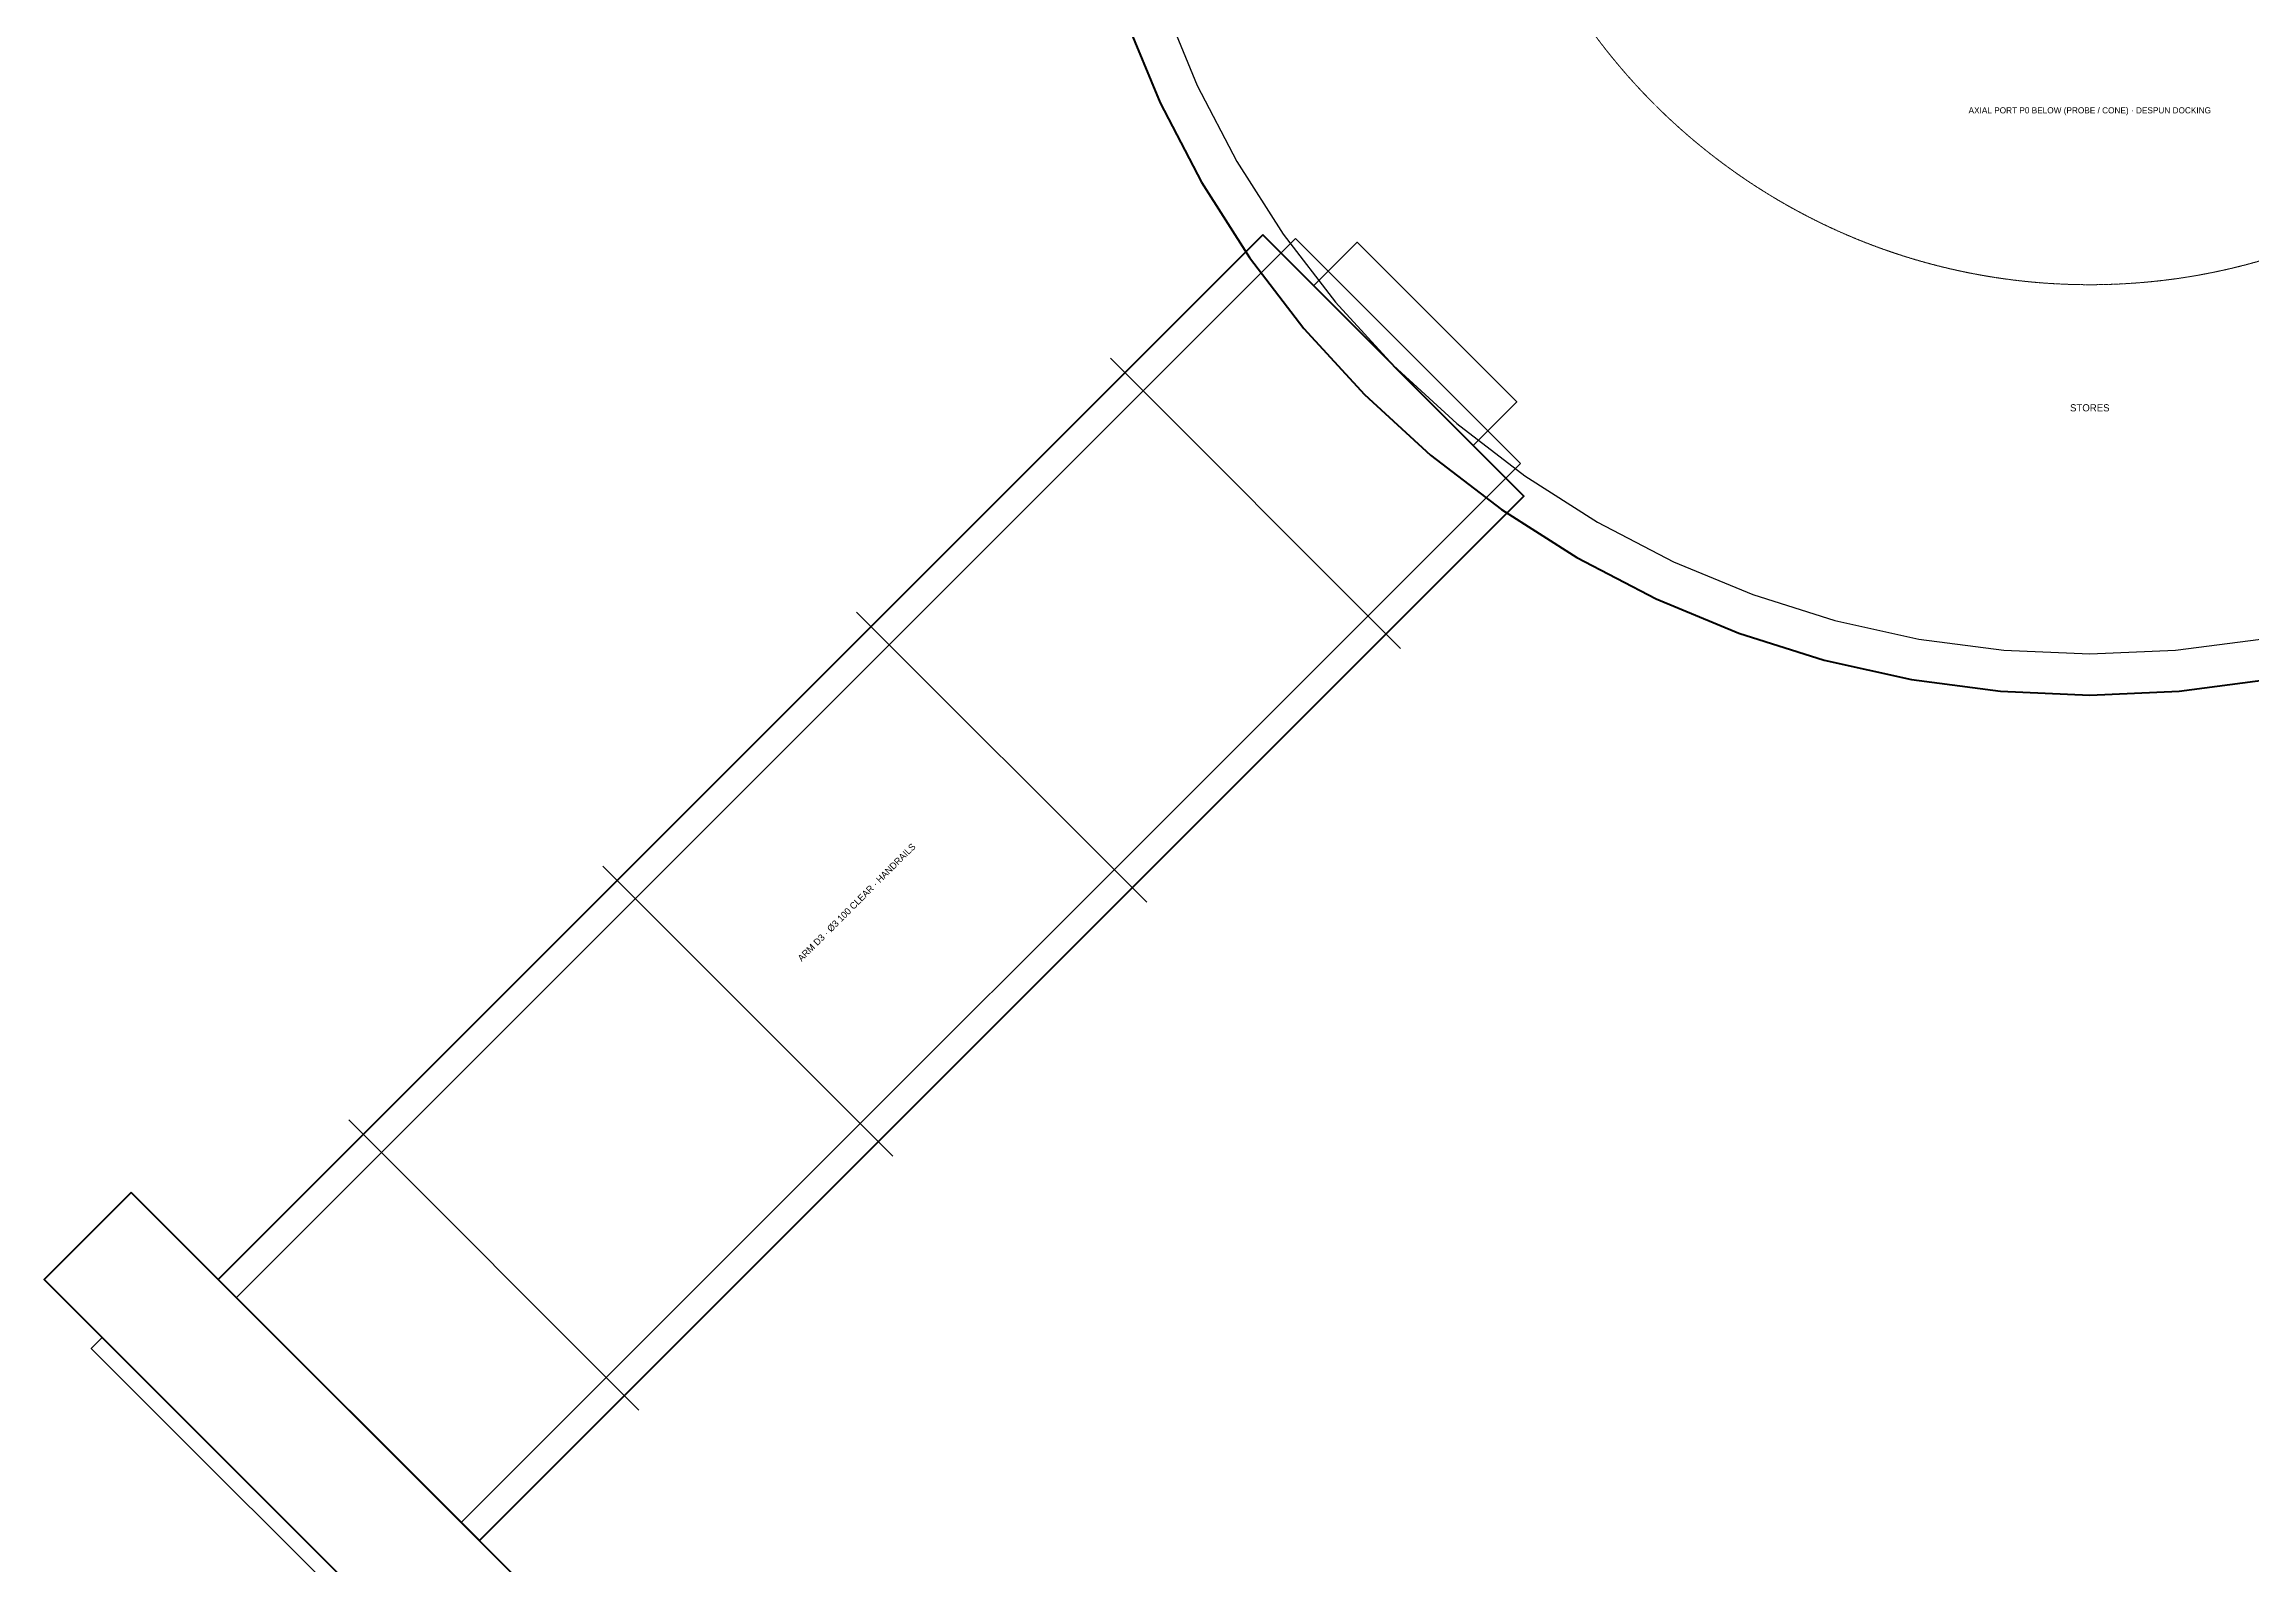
# Model space of a CAD drawing. Header units: millimetres. Extents: x -275 to 40156, y -27250 to 19940.
# Drawn here: x 0 to 21520, y -18479 to -3655 of the extents above; entities that cross this region are included whole.
import ezdxf
from ezdxf.enums import TextEntityAlignment as Align

# ---------------------------------------------------------------- set-up
doc = ezdxf.new("R2010")
doc.units = ezdxf.units.MM
doc.linetypes.add('DASHED', pattern=[1.524, 1.27, -0.254])
for name, color, linetype, lineweight in [('A-ANNO-NOTE', 7, 'CONTINUOUS', 18), ('A-ANNO-TEXT', 7, 'CONTINUOUS', 25), ('A-DOOR-PRES', 1, 'CONTINUOUS', 35), ('A-HIDN', 8, 'DASHED', 18), ('A-POCHE', 7, 'CONTINUOUS', 50), ('A-WALL-PRHU', 7, 'CONTINUOUS', 70), ('S-STRC', 7, 'CONTINUOUS', 25)]:
    doc.layers.add(name, color=color, linetype=linetype, lineweight=lineweight)
doc.layers.add('A-VOID', color=7, linetype='CONTINUOUS')

msp = doc.modelspace()

# ---------------------------------------------------------------- linework, layer by layer
at = {"layer": 'A-DOOR-PRES'}
for points in [[(12374.36867, -6010.40764), (12798.63274, -5586.14357), (14354.26766, -7141.77849), (13930.00359, -7566.04256)], [(565.68542, -16263.45597), (459.61941, -16369.52198), (3570.88924, -19480.79182), (3676.95526, -19374.7258)]]:
    msp.add_lwpolyline(points, close=True, dxfattribs=at)
at = {"layer": 'A-HIDN'}
msp.add_circle((19940.41123, 0), 6000, dxfattribs=at)
at = {"layer": 'A-POCHE'}
msp.add_lwpolyline([(10543.48502, -3420.20143), (10877.33336, -4226.18262), (11280.15719, -5000), (11748.89079, -5735.76436), (12279.9668, -6427.8761), (12869.34342, -7071.06781), (13512.53513, -7660.44443), (14204.64687, -8191.52044), (14940.41123, -8660.25404), (15714.22861, -9063.07787), (16520.2098, -9396.92621), (17352.22078, -9659.25826), (18203.92945, -9848.07753), (19068.8538, -9961.94698), (19940.41123, -10000), (20811.96866, -9961.94698), (21676.89301, -9848.07753)], dxfattribs=at)
msp.add_lwpolyline([(11879.39392, -5515.43289), (1697.05627, -15697.77054), (4242.64069, -18243.35495), (14424.97834, -8061.01731)], close=True, dxfattribs=at)
at = {"layer": 'A-VOID'}
msp.add_lwpolyline([(10919.36207, -3283.39338), (11239.85647, -4057.13531), (11626.56735, -4800), (12076.5516, -5506.33379), (12586.38458, -6170.76105), (13152.18613, -6788.2251), (13769.65018, -7354.02665), (14434.07744, -7863.85963), (15140.41123, -8313.84388), (15883.27592, -8700.55476), (16657.01785, -9021.04916), (17455.7484, -9272.88793), (18273.38872, -9454.15443), (19103.7161, -9563.4691), (19940.41123, -9600), (20777.10636, -9563.4691), (21607.43374, -9454.15443)], dxfattribs=at)
msp.add_lwpolyline([(12197.59198, -5550.78823), (1873.83297, -15874.54724), (4065.86399, -18066.57826), (14389.623, -7742.81925)], close=True, dxfattribs=at)
at = {"layer": 'A-WALL-PRHU'}
msp.add_lwpolyline([(848.52814, -14849.2424), (0, -15697.77054), (4242.64069, -19940.41123), (5091.16882, -19091.88309)], close=True, dxfattribs=at)
at = {"layer": 'S-STRC'}
for p, q in [((10394.46968, -6717.51442), (13222.89681, -9545.94155)), ((7919.59595, -9192.38816), (10748.02307, -12020.81528)), ((5444.72222, -11667.26189), (8273.14934, -14495.68901)), ((2969.84848, -14142.13562), (5798.27561, -16970.56275))]:
    msp.add_line(p, q, dxfattribs=at)

# ---------------------------------------------------------------- texts
at = {"layer": 'A-ANNO-NOTE'}
msp.add_text('AXIAL PORT P0 BELOW (PROBE / CONE) · DESPUN DOCKING', height=60, dxfattribs=at).set_placement((19940.41123, -4300), align=Align.MIDDLE_CENTER)
msp.add_text('ARM D3 · Ø3 100 CLEAR · HANDRAILS', height=65, rotation=45, dxfattribs=at).set_placement((7919.59595, -12020.81528), align=Align.MIDDLE_CENTER)
at = {"layer": 'A-ANNO-TEXT'}
msp.add_text('STORES', height=70, dxfattribs=at).set_placement((19940.41123, -7200), align=Align.MIDDLE_CENTER)

doc.saveas('drawing.dxf')
